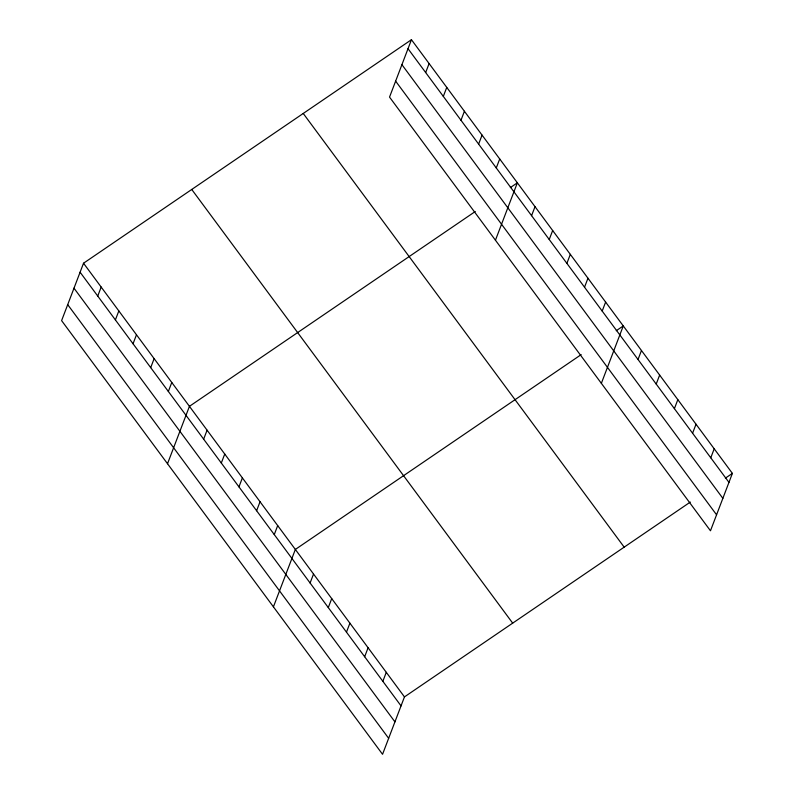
<?xml version="1.0" encoding="UTF-8"?>
<svg xmlns="http://www.w3.org/2000/svg" width="794" height="794" viewBox="0 0 794 794"><rect width="100%" height="100%" fill="white"/><g stroke="black" fill="none" stroke-linecap="round" stroke-linejoin="round"><path stroke-width="1.19" d="M411.451 39.7L389.536 97.096L710.471 530.779L732.396 473.383L411.451 39.7L83.529 263.221L61.604 320.617L382.549 754.3L404.464 696.904L690.314 502.066M97.741 296.063L101.175 287.071M115.398 319.913L118.832 310.92M133.045 343.772L136.479 334.78M150.701 367.622L154.135 358.63M168.348 391.472L171.782 382.48M167.514 463.736L189.438 406.329L475.278 211.502M203.651 439.181L207.085 430.189M221.308 463.031L224.742 454.039M238.954 486.881L242.388 477.889M256.611 510.731L260.045 501.748M425.673 72.542L429.107 63.55M274.267 534.59L277.692 525.598M443.32 96.392L446.754 87.409M273.424 606.844L295.348 549.448L581.188 354.61M460.977 120.251L464.411 111.259M310.097 583.014L313.531 574.022M478.623 144.101L482.057 135.109M328.289 607.589L331.723 598.597M496.28 167.951L499.714 158.959M495.446 240.215L517.36 182.819L510.344 187.592M346.472 632.163L349.906 623.171M531.583 215.66L535.017 206.668M364.664 656.737L368.098 647.745M549.23 239.51L552.664 230.518M382.847 681.312L386.281 672.329M566.886 263.36L570.32 254.368M584.533 287.21L587.967 278.228M602.189 311.069L605.624 302.077M601.356 383.333L623.27 325.927L616.263 330.711M638.029 359.493L641.463 350.501M656.211 384.068L659.645 375.076M674.404 408.642L677.828 399.65M692.586 433.216L696.02 424.234M710.769 457.791L714.203 448.809M725.379 478.157L732.396 473.383M408.017 48.692L728.961 482.375M401.913 64.661L722.858 498.344M395.63 81.127L716.575 514.81M303.239 113.463L624.173 547.145M191.741 189.458L512.686 623.141M83.529 263.221L404.464 696.904M80.095 272.213L401.039 705.886M73.991 288.182L394.936 721.865M67.708 304.648L388.653 738.321"/></g></svg>
